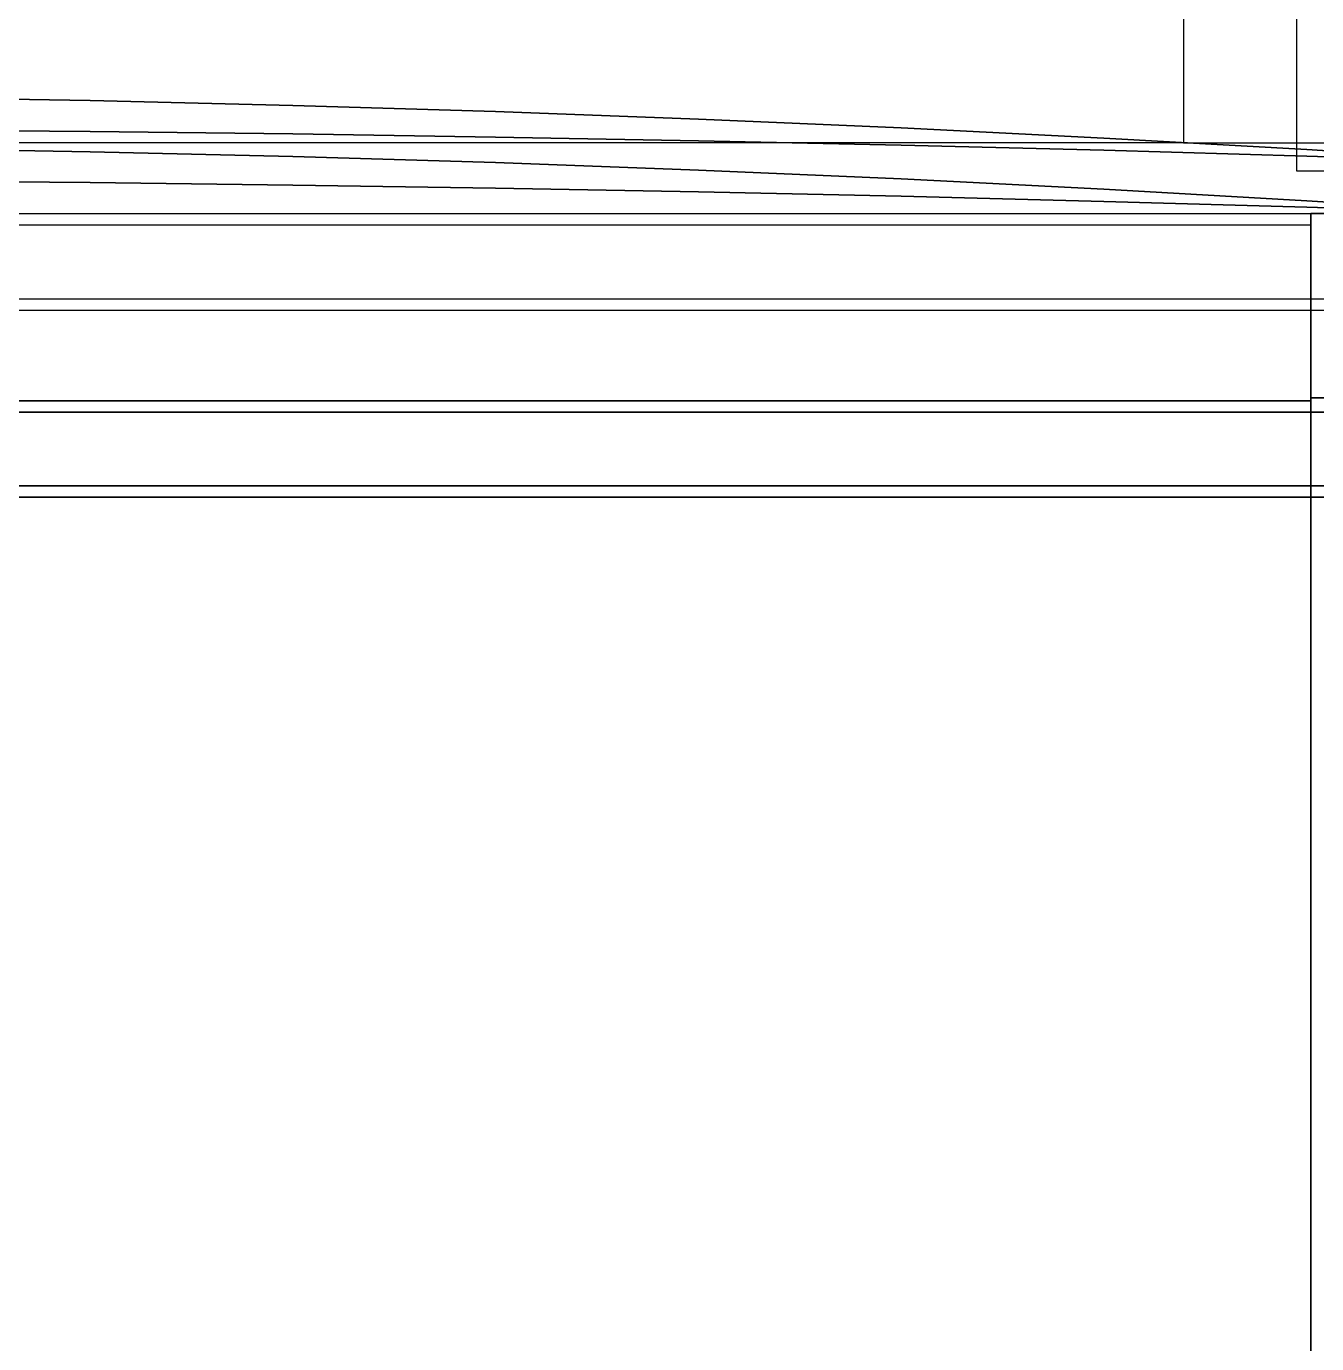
# Model space of a CAD drawing. Header units: millimetres. Extents: x -435 to 456, y 6 to 760.
# Drawn here: x 96 to 323.5, y 238.3 to 470.5 of the extents above; entities that cross this region are included whole.
import ezdxf

# ---------------------------------------------------------------- set-up
doc = ezdxf.new("R2010")
doc.units = ezdxf.units.MM
for name, color, linetype in [('B401', 7, 'Continuous'), ('B411', 7, 'Continuous'), ('B50', 7, 'Continuous'), ('B51', 7, 'Continuous'), ('C41', 7, 'Continuous'), ('L011', 7, 'Continuous'), ('L020', 7, 'Continuous'), ('L021', 7, 'Continuous'), ('L1000', 7, 'Continuous'), ('L1001', 7, 'Continuous'), ('L1002', 7, 'Continuous'), ('L1003', 7, 'Continuous'), ('L1004', 7, 'Continuous'), ('L1005', 7, 'Continuous'), ('L1006', 7, 'Continuous'), ('L1007', 7, 'Continuous'), ('L200', 7, 'Continuous'), ('R011', 7, 'Continuous'), ('R020', 7, 'Continuous'), ('R021', 7, 'Continuous'), ('R1000', 7, 'Continuous'), ('R1001', 7, 'Continuous'), ('R1002', 7, 'Continuous'), ('R1003', 7, 'Continuous'), ('R1004', 7, 'Continuous'), ('R1005', 7, 'Continuous'), ('R1006', 7, 'Continuous'), ('R1007', 7, 'Continuous'), ('R200', 7, 'Continuous'), ('S011', 7, 'Continuous'), ('S020', 7, 'Continuous'), ('S021', 7, 'Continuous'), ('S1000', 7, 'Continuous'), ('S1001', 7, 'Continuous'), ('S1002', 7, 'Continuous'), ('S1003', 7, 'Continuous'), ('S1004', 7, 'Continuous'), ('S200', 7, 'Continuous')]:
    doc.layers.add(name, color=color, linetype=linetype)

msp = doc.modelspace()

# ---------------------------------------------------------------- linework, layer by layer
at = {"layer": 'B401'}
for points in [[(322.5, 405), (322.5, 175)], [(322.5, 175), (322.5, 405)], [(322.5, 405), (322.5, 405)], [(357.5, 405), (322.5, 405)], [(322.5, 405), (357.5, 405)]]:
    msp.add_lwpolyline(points, dxfattribs=at)
at = {"layer": 'B411'}
for points in [[(322.5, 405), (322.5, 175)], [(322.5, 175), (322.5, 405)], [(322.5, 405), (322.5, 405)], [(357.5, 405), (322.5, 405)], [(322.5, 405), (357.5, 405)]]:
    msp.add_lwpolyline(points, dxfattribs=at)
at = {"layer": 'B50'}
for points in [[(-350, 422.5), (350, 422.5)], [(-350, 422.5), (350, 422.5)], [(-350, 420.5), (350, 420.5)], [(-350, 420.5), (350, 420.5)], [(-350, 389.5), (350, 389.5)], [(350, 389.5), (-350, 389.5)], [(350, 387.5), (-350, 387.5)], [(-350, 387.5), (350, 387.5)]]:
    msp.add_lwpolyline(points, dxfattribs=at)
at = {"layer": 'B51'}
for points in [[(-350, 422.5), (350, 422.5)], [(-350, 422.5), (350, 422.5)], [(-350, 420.5), (350, 420.5)], [(-350, 420.5), (350, 420.5)], [(-350, 389.5), (350, 389.5)], [(350, 389.5), (-350, 389.5)], [(350, 387.5), (-350, 387.5)], [(-350, 387.5), (350, 387.5)]]:
    msp.add_lwpolyline(points, dxfattribs=at)
at = {"layer": 'C41'}
for points in [[(320, 445), (320, 615)], [(320, 445), (320, 615)], [(360, 445), (355.82, 445), (351.68, 445), (347.64, 445), (343.73, 445), (340, 445), (336.49, 445), (333.23, 445), (330.27, 445), (327.64, 445), (325.36, 445), (323.46, 445), (321.96, 445), (320.87, 445), (320.22, 445), (320, 445)], [(320, 445), (320, 445)], [(360, 445), (355.82, 445), (351.68, 445), (347.64, 445), (343.73, 445), (340, 445), (336.49, 445), (333.23, 445), (330.27, 445), (327.64, 445), (325.36, 445), (323.46, 445), (321.96, 445), (320.87, 445), (320.22, 445), (320, 445)]]:
    msp.add_lwpolyline(points, dxfattribs=at)
at = {"layer": 'L011'}
for points in [[(322.5, 437.5), (322.5, 437.5)], [(357.5, 437.5), (322.5, 437.5)], [(322.5, 437.5), (357.5, 437.5)], [(322.5, 437.5), (322.5, 402.5)], [(322.5, 402.5), (322.5, 437.5)], [(322.5, 402.5), (322.5, 402.5)], [(322.5, 402.5), (357.5, 402.5)], [(357.5, 402.5), (322.5, 402.5)]]:
    msp.add_lwpolyline(points, dxfattribs=at)
at = {"layer": 'L020'}
for points in [[(-322.5, 437.5), (322.5, 437.5)], [(-322.5, 437.5), (322.5, 437.5)], [(322.5, 437.5), (322.5, 402.5)], [(322.5, 437.5), (322.5, 437.5)], [(322.5, 402.5), (322.5, 437.5)], [(-322.5, 435.5), (322.5, 435.5)], [(-322.5, 435.5), (322.5, 435.5)], [(322.5, 435.5), (322.5, 404.5)], [(322.5, 435.5), (322.5, 435.5)], [(322.5, 404.5), (322.5, 435.5)], [(-322.5, 404.5), (322.5, 404.5)], [(322.5, 404.5), (-322.5, 404.5)], [(322.5, 404.5), (322.5, 404.5)], [(322.5, 402.5), (-322.5, 402.5)], [(-322.5, 402.5), (322.5, 402.5)], [(322.5, 402.5), (322.5, 402.5)]]:
    msp.add_lwpolyline(points, dxfattribs=at)
at = {"layer": 'L021'}
for points in [[(-322.5, 437.5), (322.5, 437.5)], [(-322.5, 437.5), (322.5, 437.5)], [(322.5, 437.5), (322.5, 402.5)], [(322.5, 437.5), (322.5, 437.5)], [(322.5, 402.5), (322.5, 437.5)], [(-322.5, 435.5), (322.5, 435.5)], [(-322.5, 435.5), (322.5, 435.5)], [(322.5, 435.5), (322.5, 404.5)], [(322.5, 435.5), (322.5, 435.5)], [(322.5, 404.5), (322.5, 435.5)], [(-322.5, 404.5), (322.5, 404.5)], [(322.5, 404.5), (-322.5, 404.5)], [(322.5, 404.5), (322.5, 404.5)], [(322.5, 402.5), (-322.5, 402.5)], [(-322.5, 402.5), (322.5, 402.5)], [(322.5, 402.5), (322.5, 402.5)]]:
    msp.add_lwpolyline(points, dxfattribs=at)
at = {"layer": 'L1000'}
for points in [[(107.25, 451.96), (71.5, 452.26)], [(71.5, 452.26), (107.25, 451.96)], [(107.25, 451.96), (107.25, 451.96)], [(143, 451.54), (107.25, 451.96)], [(107.25, 451.96), (143, 451.54)], [(143, 451.54), (143, 451.54)], [(178.75, 451), (143, 451.54)], [(143, 451.54), (178.75, 451)], [(178.75, 451), (178.75, 451)], [(214.5, 450.34), (178.75, 451)], [(178.75, 451), (214.5, 450.34)], [(214.5, 450.34), (214.5, 450.34)], [(250.25, 449.56), (214.5, 450.34)], [(214.5, 450.34), (250.25, 449.56)], [(250.25, 449.56), (250.25, 449.56)], [(286, 448.66), (250.25, 449.56)], [(250.25, 449.56), (286, 448.66)], [(286, 448.66), (286, 448.66)], [(321.75, 447.64), (286, 448.66)], [(286, 448.66), (321.75, 447.64)], [(321.75, 447.64), (321.75, 447.64)], [(357.5, 446.5), (321.75, 447.64)], [(321.75, 447.64), (357.5, 446.5)], [(71.5, 443.26), (107.25, 442.96)], [(107.25, 442.96), (71.5, 443.26)], [(107.25, 442.96), (107.25, 442.96)], [(107.25, 442.96), (143, 442.54)], [(143, 442.54), (107.25, 442.96)], [(143, 442.54), (143, 442.54)], [(143, 442.54), (178.75, 442)], [(178.75, 442), (143, 442.54)], [(178.75, 442), (178.75, 442)], [(178.75, 442), (214.5, 441.34)], [(214.5, 441.34), (178.75, 442)], [(214.5, 441.34), (214.5, 441.34)], [(214.5, 441.34), (250.25, 440.56)], [(250.25, 440.56), (214.5, 441.34)], [(250.25, 440.56), (250.25, 440.56)], [(250.25, 440.56), (286, 439.66)], [(286, 439.66), (250.25, 440.56)], [(286, 439.66), (286, 439.66)], [(286, 439.66), (321.75, 438.64)], [(321.75, 438.64), (286, 439.66)], [(321.75, 438.64), (321.75, 438.64)], [(321.75, 438.64), (357.5, 437.5)], [(357.5, 437.5), (321.75, 438.64)]]:
    msp.add_lwpolyline(points, dxfattribs=at)
at = {"layer": 'L1001'}
for points in [[(107.25, 451.96), (71.5, 452.26)], [(71.5, 452.26), (107.25, 451.96)], [(107.25, 451.96), (107.25, 451.96)], [(143, 451.54), (107.25, 451.96)], [(107.25, 451.96), (143, 451.54)], [(143, 451.54), (143, 451.54)], [(178.75, 451), (143, 451.54)], [(143, 451.54), (178.75, 451)], [(178.75, 451), (178.75, 451)], [(214.5, 450.34), (178.75, 451)], [(178.75, 451), (214.5, 450.34)], [(214.5, 450.34), (214.5, 450.34)], [(250.25, 449.56), (214.5, 450.34)], [(214.5, 450.34), (250.25, 449.56)], [(250.25, 449.56), (250.25, 449.56)], [(286, 448.66), (250.25, 449.56)], [(250.25, 449.56), (286, 448.66)], [(286, 448.66), (286, 448.66)], [(321.75, 447.64), (286, 448.66)], [(286, 448.66), (321.75, 447.64)], [(321.75, 447.64), (321.75, 447.64)], [(357.5, 446.5), (321.75, 447.64)], [(321.75, 447.64), (357.5, 446.5)], [(71.5, 443.26), (107.25, 442.96)], [(107.25, 442.96), (71.5, 443.26)], [(107.25, 442.96), (107.25, 442.96)], [(107.25, 442.96), (143, 442.54)], [(143, 442.54), (107.25, 442.96)], [(143, 442.54), (143, 442.54)], [(143, 442.54), (178.75, 442)], [(178.75, 442), (143, 442.54)], [(178.75, 442), (178.75, 442)], [(178.75, 442), (214.5, 441.34)], [(214.5, 441.34), (178.75, 442)], [(214.5, 441.34), (214.5, 441.34)], [(214.5, 441.34), (250.25, 440.56)], [(250.25, 440.56), (214.5, 441.34)], [(250.25, 440.56), (250.25, 440.56)], [(250.25, 440.56), (286, 439.66)], [(286, 439.66), (250.25, 440.56)], [(286, 439.66), (286, 439.66)], [(286, 439.66), (321.75, 438.64)], [(321.75, 438.64), (286, 439.66)], [(321.75, 438.64), (321.75, 438.64)], [(321.75, 438.64), (357.5, 437.5)], [(357.5, 437.5), (321.75, 438.64)]]:
    msp.add_lwpolyline(points, dxfattribs=at)
at = {"layer": 'L1002'}
for points in [[(107.25, 451.96), (71.5, 452.26)], [(71.5, 452.26), (107.25, 451.96)], [(107.25, 451.96), (107.25, 451.96)], [(143, 451.54), (107.25, 451.96)], [(107.25, 451.96), (143, 451.54)], [(143, 451.54), (143, 451.54)], [(178.75, 451), (143, 451.54)], [(143, 451.54), (178.75, 451)], [(178.75, 451), (178.75, 451)], [(214.5, 450.34), (178.75, 451)], [(178.75, 451), (214.5, 450.34)], [(214.5, 450.34), (214.5, 450.34)], [(250.25, 449.56), (214.5, 450.34)], [(214.5, 450.34), (250.25, 449.56)], [(250.25, 449.56), (250.25, 449.56)], [(286, 448.66), (250.25, 449.56)], [(250.25, 449.56), (286, 448.66)], [(286, 448.66), (286, 448.66)], [(321.75, 447.64), (286, 448.66)], [(286, 448.66), (321.75, 447.64)], [(321.75, 447.64), (321.75, 447.64)], [(357.5, 446.5), (321.75, 447.64)], [(321.75, 447.64), (357.5, 446.5)], [(71.5, 443.26), (107.25, 442.96)], [(107.25, 442.96), (71.5, 443.26)], [(107.25, 442.96), (107.25, 442.96)], [(107.25, 442.96), (143, 442.54)], [(143, 442.54), (107.25, 442.96)], [(143, 442.54), (143, 442.54)], [(143, 442.54), (178.75, 442)], [(178.75, 442), (143, 442.54)], [(178.75, 442), (178.75, 442)], [(178.75, 442), (214.5, 441.34)], [(214.5, 441.34), (178.75, 442)], [(214.5, 441.34), (214.5, 441.34)], [(214.5, 441.34), (250.25, 440.56)], [(250.25, 440.56), (214.5, 441.34)], [(250.25, 440.56), (250.25, 440.56)], [(250.25, 440.56), (286, 439.66)], [(286, 439.66), (250.25, 440.56)], [(286, 439.66), (286, 439.66)], [(286, 439.66), (321.75, 438.64)], [(321.75, 438.64), (286, 439.66)], [(321.75, 438.64), (321.75, 438.64)], [(321.75, 438.64), (357.5, 437.5)], [(357.5, 437.5), (321.75, 438.64)]]:
    msp.add_lwpolyline(points, dxfattribs=at)
at = {"layer": 'L1003'}
for points in [[(107.25, 451.96), (71.5, 452.26)], [(71.5, 452.26), (107.25, 451.96)], [(107.25, 451.96), (107.25, 451.96)], [(143, 451.54), (107.25, 451.96)], [(107.25, 451.96), (143, 451.54)], [(143, 451.54), (143, 451.54)], [(178.75, 451), (143, 451.54)], [(143, 451.54), (178.75, 451)], [(178.75, 451), (178.75, 451)], [(214.5, 450.34), (178.75, 451)], [(178.75, 451), (214.5, 450.34)], [(214.5, 450.34), (214.5, 450.34)], [(250.25, 449.56), (214.5, 450.34)], [(214.5, 450.34), (250.25, 449.56)], [(250.25, 449.56), (250.25, 449.56)], [(286, 448.66), (250.25, 449.56)], [(250.25, 449.56), (286, 448.66)], [(286, 448.66), (286, 448.66)], [(321.75, 447.64), (286, 448.66)], [(286, 448.66), (321.75, 447.64)], [(321.75, 447.64), (321.75, 447.64)], [(357.5, 446.5), (321.75, 447.64)], [(321.75, 447.64), (357.5, 446.5)], [(71.5, 443.26), (107.25, 442.96)], [(107.25, 442.96), (71.5, 443.26)], [(107.25, 442.96), (107.25, 442.96)], [(107.25, 442.96), (143, 442.54)], [(143, 442.54), (107.25, 442.96)], [(143, 442.54), (143, 442.54)], [(143, 442.54), (178.75, 442)], [(178.75, 442), (143, 442.54)], [(178.75, 442), (178.75, 442)], [(178.75, 442), (214.5, 441.34)], [(214.5, 441.34), (178.75, 442)], [(214.5, 441.34), (214.5, 441.34)], [(214.5, 441.34), (250.25, 440.56)], [(250.25, 440.56), (214.5, 441.34)], [(250.25, 440.56), (250.25, 440.56)], [(250.25, 440.56), (286, 439.66)], [(286, 439.66), (250.25, 440.56)], [(286, 439.66), (286, 439.66)], [(286, 439.66), (321.75, 438.64)], [(321.75, 438.64), (286, 439.66)], [(321.75, 438.64), (321.75, 438.64)], [(321.75, 438.64), (357.5, 437.5)], [(357.5, 437.5), (321.75, 438.64)]]:
    msp.add_lwpolyline(points, dxfattribs=at)
at = {"layer": 'L1004'}
for points in [[(107.25, 451.96), (71.5, 452.26)], [(71.5, 452.26), (107.25, 451.96)], [(107.25, 451.96), (107.25, 451.96)], [(143, 451.54), (107.25, 451.96)], [(107.25, 451.96), (143, 451.54)], [(143, 451.54), (143, 451.54)], [(178.75, 451), (143, 451.54)], [(143, 451.54), (178.75, 451)], [(178.75, 451), (178.75, 451)], [(214.5, 450.34), (178.75, 451)], [(178.75, 451), (214.5, 450.34)], [(214.5, 450.34), (214.5, 450.34)], [(250.25, 449.56), (214.5, 450.34)], [(214.5, 450.34), (250.25, 449.56)], [(250.25, 449.56), (250.25, 449.56)], [(286, 448.66), (250.25, 449.56)], [(250.25, 449.56), (286, 448.66)], [(286, 448.66), (286, 448.66)], [(321.75, 447.64), (286, 448.66)], [(286, 448.66), (321.75, 447.64)], [(321.75, 447.64), (321.75, 447.64)], [(357.5, 446.5), (321.75, 447.64)], [(321.75, 447.64), (357.5, 446.5)], [(71.5, 443.26), (107.25, 442.96)], [(107.25, 442.96), (71.5, 443.26)], [(107.25, 442.96), (107.25, 442.96)], [(107.25, 442.96), (143, 442.54)], [(143, 442.54), (107.25, 442.96)], [(143, 442.54), (143, 442.54)], [(143, 442.54), (178.75, 442)], [(178.75, 442), (143, 442.54)], [(178.75, 442), (178.75, 442)], [(178.75, 442), (214.5, 441.34)], [(214.5, 441.34), (178.75, 442)], [(214.5, 441.34), (214.5, 441.34)], [(214.5, 441.34), (250.25, 440.56)], [(250.25, 440.56), (214.5, 441.34)], [(250.25, 440.56), (250.25, 440.56)], [(250.25, 440.56), (286, 439.66)], [(286, 439.66), (250.25, 440.56)], [(286, 439.66), (286, 439.66)], [(286, 439.66), (321.75, 438.64)], [(321.75, 438.64), (286, 439.66)], [(321.75, 438.64), (321.75, 438.64)], [(321.75, 438.64), (357.5, 437.5)], [(357.5, 437.5), (321.75, 438.64)]]:
    msp.add_lwpolyline(points, dxfattribs=at)
at = {"layer": 'L1005'}
for points in [[(107.25, 451.96), (71.5, 452.26)], [(71.5, 452.26), (107.25, 451.96)], [(107.25, 451.96), (107.25, 451.96)], [(143, 451.54), (107.25, 451.96)], [(107.25, 451.96), (143, 451.54)], [(143, 451.54), (143, 451.54)], [(178.75, 451), (143, 451.54)], [(143, 451.54), (178.75, 451)], [(178.75, 451), (178.75, 451)], [(214.5, 450.34), (178.75, 451)], [(178.75, 451), (214.5, 450.34)], [(214.5, 450.34), (214.5, 450.34)], [(250.25, 449.56), (214.5, 450.34)], [(214.5, 450.34), (250.25, 449.56)], [(250.25, 449.56), (250.25, 449.56)], [(286, 448.66), (250.25, 449.56)], [(250.25, 449.56), (286, 448.66)], [(286, 448.66), (286, 448.66)], [(321.75, 447.64), (286, 448.66)], [(286, 448.66), (321.75, 447.64)], [(321.75, 447.64), (321.75, 447.64)], [(357.5, 446.5), (321.75, 447.64)], [(321.75, 447.64), (357.5, 446.5)], [(71.5, 443.26), (107.25, 442.96)], [(107.25, 442.96), (71.5, 443.26)], [(107.25, 442.96), (107.25, 442.96)], [(107.25, 442.96), (143, 442.54)], [(143, 442.54), (107.25, 442.96)], [(143, 442.54), (143, 442.54)], [(143, 442.54), (178.75, 442)], [(178.75, 442), (143, 442.54)], [(178.75, 442), (178.75, 442)], [(178.75, 442), (214.5, 441.34)], [(214.5, 441.34), (178.75, 442)], [(214.5, 441.34), (214.5, 441.34)], [(214.5, 441.34), (250.25, 440.56)], [(250.25, 440.56), (214.5, 441.34)], [(250.25, 440.56), (250.25, 440.56)], [(250.25, 440.56), (286, 439.66)], [(286, 439.66), (250.25, 440.56)], [(286, 439.66), (286, 439.66)], [(286, 439.66), (321.75, 438.64)], [(321.75, 438.64), (286, 439.66)], [(321.75, 438.64), (321.75, 438.64)], [(321.75, 438.64), (357.5, 437.5)], [(357.5, 437.5), (321.75, 438.64)]]:
    msp.add_lwpolyline(points, dxfattribs=at)
at = {"layer": 'L1006'}
for points in [[(107.25, 451.96), (71.5, 452.26)], [(71.5, 452.26), (107.25, 451.96)], [(107.25, 451.96), (107.25, 451.96)], [(143, 451.54), (107.25, 451.96)], [(107.25, 451.96), (143, 451.54)], [(143, 451.54), (143, 451.54)], [(178.75, 451), (143, 451.54)], [(143, 451.54), (178.75, 451)], [(178.75, 451), (178.75, 451)], [(214.5, 450.34), (178.75, 451)], [(178.75, 451), (214.5, 450.34)], [(214.5, 450.34), (214.5, 450.34)], [(250.25, 449.56), (214.5, 450.34)], [(214.5, 450.34), (250.25, 449.56)], [(250.25, 449.56), (250.25, 449.56)], [(286, 448.66), (250.25, 449.56)], [(250.25, 449.56), (286, 448.66)], [(286, 448.66), (286, 448.66)], [(321.75, 447.64), (286, 448.66)], [(286, 448.66), (321.75, 447.64)], [(321.75, 447.64), (321.75, 447.64)], [(357.5, 446.5), (321.75, 447.64)], [(321.75, 447.64), (357.5, 446.5)], [(71.5, 443.26), (107.25, 442.96)], [(107.25, 442.96), (71.5, 443.26)], [(107.25, 442.96), (107.25, 442.96)], [(107.25, 442.96), (143, 442.54)], [(143, 442.54), (107.25, 442.96)], [(143, 442.54), (143, 442.54)], [(143, 442.54), (178.75, 442)], [(178.75, 442), (143, 442.54)], [(178.75, 442), (178.75, 442)], [(178.75, 442), (214.5, 441.34)], [(214.5, 441.34), (178.75, 442)], [(214.5, 441.34), (214.5, 441.34)], [(214.5, 441.34), (250.25, 440.56)], [(250.25, 440.56), (214.5, 441.34)], [(250.25, 440.56), (250.25, 440.56)], [(250.25, 440.56), (286, 439.66)], [(286, 439.66), (250.25, 440.56)], [(286, 439.66), (286, 439.66)], [(286, 439.66), (321.75, 438.64)], [(321.75, 438.64), (286, 439.66)], [(321.75, 438.64), (321.75, 438.64)], [(321.75, 438.64), (357.5, 437.5)], [(357.5, 437.5), (321.75, 438.64)]]:
    msp.add_lwpolyline(points, dxfattribs=at)
at = {"layer": 'L1007'}
for points in [[(107.25, 451.96), (71.5, 452.26)], [(71.5, 452.26), (107.25, 451.96)], [(107.25, 451.96), (107.25, 451.96)], [(143, 451.54), (107.25, 451.96)], [(107.25, 451.96), (143, 451.54)], [(143, 451.54), (143, 451.54)], [(178.75, 451), (143, 451.54)], [(143, 451.54), (178.75, 451)], [(178.75, 451), (178.75, 451)], [(214.5, 450.34), (178.75, 451)], [(178.75, 451), (214.5, 450.34)], [(214.5, 450.34), (214.5, 450.34)], [(250.25, 449.56), (214.5, 450.34)], [(214.5, 450.34), (250.25, 449.56)], [(250.25, 449.56), (250.25, 449.56)], [(286, 448.66), (250.25, 449.56)], [(250.25, 449.56), (286, 448.66)], [(286, 448.66), (286, 448.66)], [(321.75, 447.64), (286, 448.66)], [(286, 448.66), (321.75, 447.64)], [(321.75, 447.64), (321.75, 447.64)], [(357.5, 446.5), (321.75, 447.64)], [(321.75, 447.64), (357.5, 446.5)], [(71.5, 443.26), (107.25, 442.96)], [(107.25, 442.96), (71.5, 443.26)], [(107.25, 442.96), (107.25, 442.96)], [(107.25, 442.96), (143, 442.54)], [(143, 442.54), (107.25, 442.96)], [(143, 442.54), (143, 442.54)], [(143, 442.54), (178.75, 442)], [(178.75, 442), (143, 442.54)], [(178.75, 442), (178.75, 442)], [(178.75, 442), (214.5, 441.34)], [(214.5, 441.34), (178.75, 442)], [(214.5, 441.34), (214.5, 441.34)], [(214.5, 441.34), (250.25, 440.56)], [(250.25, 440.56), (214.5, 441.34)], [(250.25, 440.56), (250.25, 440.56)], [(250.25, 440.56), (286, 439.66)], [(286, 439.66), (250.25, 440.56)], [(286, 439.66), (286, 439.66)], [(286, 439.66), (321.75, 438.64)], [(321.75, 438.64), (286, 439.66)], [(321.75, 438.64), (321.75, 438.64)], [(321.75, 438.64), (357.5, 437.5)], [(357.5, 437.5), (321.75, 438.64)]]:
    msp.add_lwpolyline(points, dxfattribs=at)
at = {"layer": 'L200'}
for points in [[(300, 520), (300, 450)], [(300, 520), (300, 450)], [(300, 450), (-300, 450)], [(300, 450), (-300, 450)], [(300, 450), (302.61, 450), (305.2, 450), (307.73, 450), (310.17, 450), (312.5, 450), (314.69, 450), (316.73, 450), (318.58, 450), (320.23, 450), (321.65, 450), (322.84, 450), (323.78, 450), (324.45, 450), (324.86, 450), (325, 450)], [(300, 450), (302.61, 450), (305.2, 450), (307.73, 450), (310.17, 450), (312.5, 450), (314.69, 450), (316.73, 450), (318.58, 450), (320.23, 450), (321.65, 450), (322.84, 450), (323.78, 450), (324.45, 450), (324.86, 450), (325, 450)]]:
    msp.add_lwpolyline(points, dxfattribs=at)
at = {"layer": 'R011'}
for points in [[(322.5, 437.5), (322.5, 437.5)], [(357.5, 437.5), (322.5, 437.5)], [(322.5, 437.5), (357.5, 437.5)], [(322.5, 437.5), (322.5, 402.5)], [(322.5, 402.5), (322.5, 437.5)], [(322.5, 402.5), (322.5, 402.5)], [(322.5, 402.5), (357.5, 402.5)], [(357.5, 402.5), (322.5, 402.5)]]:
    msp.add_lwpolyline(points, dxfattribs=at)
at = {"layer": 'R020'}
for points in [[(-322.5, 437.5), (322.5, 437.5)], [(-322.5, 437.5), (322.5, 437.5)], [(322.5, 437.5), (322.5, 402.5)], [(322.5, 437.5), (322.5, 437.5)], [(322.5, 402.5), (322.5, 437.5)], [(-322.5, 435.5), (322.5, 435.5)], [(-322.5, 435.5), (322.5, 435.5)], [(322.5, 435.5), (322.5, 404.5)], [(322.5, 435.5), (322.5, 435.5)], [(322.5, 404.5), (322.5, 435.5)], [(-322.5, 404.5), (322.5, 404.5)], [(322.5, 404.5), (-322.5, 404.5)], [(322.5, 404.5), (322.5, 404.5)], [(322.5, 402.5), (-322.5, 402.5)], [(-322.5, 402.5), (322.5, 402.5)], [(322.5, 402.5), (322.5, 402.5)]]:
    msp.add_lwpolyline(points, dxfattribs=at)
at = {"layer": 'R021'}
for points in [[(-322.5, 437.5), (322.5, 437.5)], [(-322.5, 437.5), (322.5, 437.5)], [(322.5, 437.5), (322.5, 402.5)], [(322.5, 437.5), (322.5, 437.5)], [(322.5, 402.5), (322.5, 437.5)], [(-322.5, 435.5), (322.5, 435.5)], [(-322.5, 435.5), (322.5, 435.5)], [(322.5, 435.5), (322.5, 404.5)], [(322.5, 435.5), (322.5, 435.5)], [(322.5, 404.5), (322.5, 435.5)], [(-322.5, 404.5), (322.5, 404.5)], [(322.5, 404.5), (-322.5, 404.5)], [(322.5, 404.5), (322.5, 404.5)], [(322.5, 402.5), (-322.5, 402.5)], [(-322.5, 402.5), (322.5, 402.5)], [(322.5, 402.5), (322.5, 402.5)]]:
    msp.add_lwpolyline(points, dxfattribs=at)
at = {"layer": 'R1000'}
for points in [[(107.25, 457.42), (71.5, 458.02)], [(71.5, 458.02), (107.25, 457.42)], [(107.25, 457.42), (107.25, 457.42)], [(143, 456.58), (107.25, 457.42)], [(107.25, 457.42), (143, 456.58)], [(143, 456.58), (143, 456.58)], [(178.75, 455.5), (143, 456.58)], [(143, 456.58), (178.75, 455.5)], [(178.75, 455.5), (178.75, 455.5)], [(214.5, 454.18), (178.75, 455.5)], [(178.75, 455.5), (214.5, 454.18)], [(214.5, 454.18), (214.5, 454.18)], [(250.25, 452.62), (214.5, 454.18)], [(214.5, 454.18), (250.25, 452.62)], [(250.25, 452.62), (250.25, 452.62)], [(286, 450.82), (250.25, 452.62)], [(250.25, 452.62), (286, 450.82)], [(286, 450.82), (286, 450.82)], [(321.75, 448.78), (286, 450.82)], [(286, 450.82), (321.75, 448.78)], [(71.5, 449.02), (107.25, 448.42)], [(107.25, 448.42), (71.5, 449.02)], [(107.25, 448.42), (107.25, 448.42)], [(107.25, 448.42), (143, 447.58)], [(143, 447.58), (107.25, 448.42)], [(321.75, 448.78), (321.75, 448.78)], [(357.5, 446.5), (321.75, 448.78)], [(321.75, 448.78), (357.5, 446.5)], [(143, 447.58), (143, 447.58)], [(143, 447.58), (178.75, 446.5)], [(178.75, 446.5), (143, 447.58)], [(178.75, 446.5), (178.75, 446.5)], [(178.75, 446.5), (214.5, 445.18)], [(214.5, 445.18), (178.75, 446.5)], [(214.5, 445.18), (214.5, 445.18)], [(214.5, 445.18), (250.25, 443.62)], [(250.25, 443.62), (214.5, 445.18)], [(250.25, 443.62), (250.25, 443.62)], [(250.25, 443.62), (286, 441.82)], [(286, 441.82), (250.25, 443.62)], [(286, 441.82), (286, 441.82)], [(286, 441.82), (321.75, 439.78)], [(321.75, 439.78), (286, 441.82)], [(321.75, 439.78), (321.75, 439.78)], [(321.75, 439.78), (357.5, 437.5)], [(357.5, 437.5), (321.75, 439.78)]]:
    msp.add_lwpolyline(points, dxfattribs=at)
at = {"layer": 'R1001'}
for points in [[(107.25, 457.42), (71.5, 458.02)], [(71.5, 458.02), (107.25, 457.42)], [(107.25, 457.42), (107.25, 457.42)], [(143, 456.58), (107.25, 457.42)], [(107.25, 457.42), (143, 456.58)], [(143, 456.58), (143, 456.58)], [(178.75, 455.5), (143, 456.58)], [(143, 456.58), (178.75, 455.5)], [(178.75, 455.5), (178.75, 455.5)], [(214.5, 454.18), (178.75, 455.5)], [(178.75, 455.5), (214.5, 454.18)], [(214.5, 454.18), (214.5, 454.18)], [(250.25, 452.62), (214.5, 454.18)], [(214.5, 454.18), (250.25, 452.62)], [(250.25, 452.62), (250.25, 452.62)], [(286, 450.82), (250.25, 452.62)], [(250.25, 452.62), (286, 450.82)], [(286, 450.82), (286, 450.82)], [(321.75, 448.78), (286, 450.82)], [(286, 450.82), (321.75, 448.78)], [(71.5, 449.02), (107.25, 448.42)], [(107.25, 448.42), (71.5, 449.02)], [(107.25, 448.42), (107.25, 448.42)], [(107.25, 448.42), (143, 447.58)], [(143, 447.58), (107.25, 448.42)], [(321.75, 448.78), (321.75, 448.78)], [(357.5, 446.5), (321.75, 448.78)], [(321.75, 448.78), (357.5, 446.5)], [(143, 447.58), (143, 447.58)], [(143, 447.58), (178.75, 446.5)], [(178.75, 446.5), (143, 447.58)], [(178.75, 446.5), (178.75, 446.5)], [(178.75, 446.5), (214.5, 445.18)], [(214.5, 445.18), (178.75, 446.5)], [(214.5, 445.18), (214.5, 445.18)], [(214.5, 445.18), (250.25, 443.62)], [(250.25, 443.62), (214.5, 445.18)], [(250.25, 443.62), (250.25, 443.62)], [(250.25, 443.62), (286, 441.82)], [(286, 441.82), (250.25, 443.62)], [(286, 441.82), (286, 441.82)], [(286, 441.82), (321.75, 439.78)], [(321.75, 439.78), (286, 441.82)], [(321.75, 439.78), (321.75, 439.78)], [(321.75, 439.78), (357.5, 437.5)], [(357.5, 437.5), (321.75, 439.78)]]:
    msp.add_lwpolyline(points, dxfattribs=at)
at = {"layer": 'R1002'}
for points in [[(107.25, 457.42), (71.5, 458.02)], [(71.5, 458.02), (107.25, 457.42)], [(107.25, 457.42), (107.25, 457.42)], [(143, 456.58), (107.25, 457.42)], [(107.25, 457.42), (143, 456.58)], [(143, 456.58), (143, 456.58)], [(178.75, 455.5), (143, 456.58)], [(143, 456.58), (178.75, 455.5)], [(178.75, 455.5), (178.75, 455.5)], [(214.5, 454.18), (178.75, 455.5)], [(178.75, 455.5), (214.5, 454.18)], [(214.5, 454.18), (214.5, 454.18)], [(250.25, 452.62), (214.5, 454.18)], [(214.5, 454.18), (250.25, 452.62)], [(250.25, 452.62), (250.25, 452.62)], [(286, 450.82), (250.25, 452.62)], [(250.25, 452.62), (286, 450.82)], [(286, 450.82), (286, 450.82)], [(321.75, 448.78), (286, 450.82)], [(286, 450.82), (321.75, 448.78)], [(71.5, 449.02), (107.25, 448.42)], [(107.25, 448.42), (71.5, 449.02)], [(107.25, 448.42), (107.25, 448.42)], [(107.25, 448.42), (143, 447.58)], [(143, 447.58), (107.25, 448.42)], [(321.75, 448.78), (321.75, 448.78)], [(357.5, 446.5), (321.75, 448.78)], [(321.75, 448.78), (357.5, 446.5)], [(143, 447.58), (143, 447.58)], [(143, 447.58), (178.75, 446.5)], [(178.75, 446.5), (143, 447.58)], [(178.75, 446.5), (178.75, 446.5)], [(178.75, 446.5), (214.5, 445.18)], [(214.5, 445.18), (178.75, 446.5)], [(214.5, 445.18), (214.5, 445.18)], [(214.5, 445.18), (250.25, 443.62)], [(250.25, 443.62), (214.5, 445.18)], [(250.25, 443.62), (250.25, 443.62)], [(250.25, 443.62), (286, 441.82)], [(286, 441.82), (250.25, 443.62)], [(286, 441.82), (286, 441.82)], [(286, 441.82), (321.75, 439.78)], [(321.75, 439.78), (286, 441.82)], [(321.75, 439.78), (321.75, 439.78)], [(321.75, 439.78), (357.5, 437.5)], [(357.5, 437.5), (321.75, 439.78)]]:
    msp.add_lwpolyline(points, dxfattribs=at)
at = {"layer": 'R1003'}
for points in [[(107.25, 457.42), (71.5, 458.02)], [(71.5, 458.02), (107.25, 457.42)], [(107.25, 457.42), (107.25, 457.42)], [(143, 456.58), (107.25, 457.42)], [(107.25, 457.42), (143, 456.58)], [(143, 456.58), (143, 456.58)], [(178.75, 455.5), (143, 456.58)], [(143, 456.58), (178.75, 455.5)], [(178.75, 455.5), (178.75, 455.5)], [(214.5, 454.18), (178.75, 455.5)], [(178.75, 455.5), (214.5, 454.18)], [(214.5, 454.18), (214.5, 454.18)], [(250.25, 452.62), (214.5, 454.18)], [(214.5, 454.18), (250.25, 452.62)], [(250.25, 452.62), (250.25, 452.62)], [(286, 450.82), (250.25, 452.62)], [(250.25, 452.62), (286, 450.82)], [(286, 450.82), (286, 450.82)], [(321.75, 448.78), (286, 450.82)], [(286, 450.82), (321.75, 448.78)], [(71.5, 449.02), (107.25, 448.42)], [(107.25, 448.42), (71.5, 449.02)], [(107.25, 448.42), (107.25, 448.42)], [(107.25, 448.42), (143, 447.58)], [(143, 447.58), (107.25, 448.42)], [(321.75, 448.78), (321.75, 448.78)], [(357.5, 446.5), (321.75, 448.78)], [(321.75, 448.78), (357.5, 446.5)], [(143, 447.58), (143, 447.58)], [(143, 447.58), (178.75, 446.5)], [(178.75, 446.5), (143, 447.58)], [(178.75, 446.5), (178.75, 446.5)], [(178.75, 446.5), (214.5, 445.18)], [(214.5, 445.18), (178.75, 446.5)], [(214.5, 445.18), (214.5, 445.18)], [(214.5, 445.18), (250.25, 443.62)], [(250.25, 443.62), (214.5, 445.18)], [(250.25, 443.62), (250.25, 443.62)], [(250.25, 443.62), (286, 441.82)], [(286, 441.82), (250.25, 443.62)], [(286, 441.82), (286, 441.82)], [(286, 441.82), (321.75, 439.78)], [(321.75, 439.78), (286, 441.82)], [(321.75, 439.78), (321.75, 439.78)], [(321.75, 439.78), (357.5, 437.5)], [(357.5, 437.5), (321.75, 439.78)]]:
    msp.add_lwpolyline(points, dxfattribs=at)
at = {"layer": 'R1004'}
for points in [[(107.25, 457.42), (71.5, 458.02)], [(71.5, 458.02), (107.25, 457.42)], [(107.25, 457.42), (107.25, 457.42)], [(143, 456.58), (107.25, 457.42)], [(107.25, 457.42), (143, 456.58)], [(143, 456.58), (143, 456.58)], [(178.75, 455.5), (143, 456.58)], [(143, 456.58), (178.75, 455.5)], [(178.75, 455.5), (178.75, 455.5)], [(214.5, 454.18), (178.75, 455.5)], [(178.75, 455.5), (214.5, 454.18)], [(214.5, 454.18), (214.5, 454.18)], [(250.25, 452.62), (214.5, 454.18)], [(214.5, 454.18), (250.25, 452.62)], [(250.25, 452.62), (250.25, 452.62)], [(286, 450.82), (250.25, 452.62)], [(250.25, 452.62), (286, 450.82)], [(286, 450.82), (286, 450.82)], [(321.75, 448.78), (286, 450.82)], [(286, 450.82), (321.75, 448.78)], [(71.5, 449.02), (107.25, 448.42)], [(107.25, 448.42), (71.5, 449.02)], [(107.25, 448.42), (107.25, 448.42)], [(107.25, 448.42), (143, 447.58)], [(143, 447.58), (107.25, 448.42)], [(321.75, 448.78), (321.75, 448.78)], [(357.5, 446.5), (321.75, 448.78)], [(321.75, 448.78), (357.5, 446.5)], [(143, 447.58), (143, 447.58)], [(143, 447.58), (178.75, 446.5)], [(178.75, 446.5), (143, 447.58)], [(178.75, 446.5), (178.75, 446.5)], [(178.75, 446.5), (214.5, 445.18)], [(214.5, 445.18), (178.75, 446.5)], [(214.5, 445.18), (214.5, 445.18)], [(214.5, 445.18), (250.25, 443.62)], [(250.25, 443.62), (214.5, 445.18)], [(250.25, 443.62), (250.25, 443.62)], [(250.25, 443.62), (286, 441.82)], [(286, 441.82), (250.25, 443.62)], [(286, 441.82), (286, 441.82)], [(286, 441.82), (321.75, 439.78)], [(321.75, 439.78), (286, 441.82)], [(321.75, 439.78), (321.75, 439.78)], [(321.75, 439.78), (357.5, 437.5)], [(357.5, 437.5), (321.75, 439.78)]]:
    msp.add_lwpolyline(points, dxfattribs=at)
at = {"layer": 'R1005'}
for points in [[(107.25, 457.42), (71.5, 458.02)], [(71.5, 458.02), (107.25, 457.42)], [(107.25, 457.42), (107.25, 457.42)], [(143, 456.58), (107.25, 457.42)], [(107.25, 457.42), (143, 456.58)], [(143, 456.58), (143, 456.58)], [(178.75, 455.5), (143, 456.58)], [(143, 456.58), (178.75, 455.5)], [(178.75, 455.5), (178.75, 455.5)], [(214.5, 454.18), (178.75, 455.5)], [(178.75, 455.5), (214.5, 454.18)], [(214.5, 454.18), (214.5, 454.18)], [(250.25, 452.62), (214.5, 454.18)], [(214.5, 454.18), (250.25, 452.62)], [(250.25, 452.62), (250.25, 452.62)], [(286, 450.82), (250.25, 452.62)], [(250.25, 452.62), (286, 450.82)], [(286, 450.82), (286, 450.82)], [(321.75, 448.78), (286, 450.82)], [(286, 450.82), (321.75, 448.78)], [(71.5, 449.02), (107.25, 448.42)], [(107.25, 448.42), (71.5, 449.02)], [(107.25, 448.42), (107.25, 448.42)], [(107.25, 448.42), (143, 447.58)], [(143, 447.58), (107.25, 448.42)], [(321.75, 448.78), (321.75, 448.78)], [(357.5, 446.5), (321.75, 448.78)], [(321.75, 448.78), (357.5, 446.5)], [(143, 447.58), (143, 447.58)], [(143, 447.58), (178.75, 446.5)], [(178.75, 446.5), (143, 447.58)], [(178.75, 446.5), (178.75, 446.5)], [(178.75, 446.5), (214.5, 445.18)], [(214.5, 445.18), (178.75, 446.5)], [(214.5, 445.18), (214.5, 445.18)], [(214.5, 445.18), (250.25, 443.62)], [(250.25, 443.62), (214.5, 445.18)], [(250.25, 443.62), (250.25, 443.62)], [(250.25, 443.62), (286, 441.82)], [(286, 441.82), (250.25, 443.62)], [(286, 441.82), (286, 441.82)], [(286, 441.82), (321.75, 439.78)], [(321.75, 439.78), (286, 441.82)], [(321.75, 439.78), (321.75, 439.78)], [(321.75, 439.78), (357.5, 437.5)], [(357.5, 437.5), (321.75, 439.78)]]:
    msp.add_lwpolyline(points, dxfattribs=at)
at = {"layer": 'R1006'}
for points in [[(107.25, 457.42), (71.5, 458.02)], [(71.5, 458.02), (107.25, 457.42)], [(107.25, 457.42), (107.25, 457.42)], [(143, 456.58), (107.25, 457.42)], [(107.25, 457.42), (143, 456.58)], [(143, 456.58), (143, 456.58)], [(178.75, 455.5), (143, 456.58)], [(143, 456.58), (178.75, 455.5)], [(178.75, 455.5), (178.75, 455.5)], [(214.5, 454.18), (178.75, 455.5)], [(178.75, 455.5), (214.5, 454.18)], [(214.5, 454.18), (214.5, 454.18)], [(250.25, 452.62), (214.5, 454.18)], [(214.5, 454.18), (250.25, 452.62)], [(250.25, 452.62), (250.25, 452.62)], [(286, 450.82), (250.25, 452.62)], [(250.25, 452.62), (286, 450.82)], [(286, 450.82), (286, 450.82)], [(321.75, 448.78), (286, 450.82)], [(286, 450.82), (321.75, 448.78)], [(71.5, 449.02), (107.25, 448.42)], [(107.25, 448.42), (71.5, 449.02)], [(107.25, 448.42), (107.25, 448.42)], [(107.25, 448.42), (143, 447.58)], [(143, 447.58), (107.25, 448.42)], [(321.75, 448.78), (321.75, 448.78)], [(357.5, 446.5), (321.75, 448.78)], [(321.75, 448.78), (357.5, 446.5)], [(143, 447.58), (143, 447.58)], [(143, 447.58), (178.75, 446.5)], [(178.75, 446.5), (143, 447.58)], [(178.75, 446.5), (178.75, 446.5)], [(178.75, 446.5), (214.5, 445.18)], [(214.5, 445.18), (178.75, 446.5)], [(214.5, 445.18), (214.5, 445.18)], [(214.5, 445.18), (250.25, 443.62)], [(250.25, 443.62), (214.5, 445.18)], [(250.25, 443.62), (250.25, 443.62)], [(250.25, 443.62), (286, 441.82)], [(286, 441.82), (250.25, 443.62)], [(286, 441.82), (286, 441.82)], [(286, 441.82), (321.75, 439.78)], [(321.75, 439.78), (286, 441.82)], [(321.75, 439.78), (321.75, 439.78)], [(321.75, 439.78), (357.5, 437.5)], [(357.5, 437.5), (321.75, 439.78)]]:
    msp.add_lwpolyline(points, dxfattribs=at)
at = {"layer": 'R1007'}
for points in [[(107.25, 457.42), (71.5, 458.02)], [(71.5, 458.02), (107.25, 457.42)], [(107.25, 457.42), (107.25, 457.42)], [(143, 456.58), (107.25, 457.42)], [(107.25, 457.42), (143, 456.58)], [(143, 456.58), (143, 456.58)], [(178.75, 455.5), (143, 456.58)], [(143, 456.58), (178.75, 455.5)], [(178.75, 455.5), (178.75, 455.5)], [(214.5, 454.18), (178.75, 455.5)], [(178.75, 455.5), (214.5, 454.18)], [(214.5, 454.18), (214.5, 454.18)], [(250.25, 452.62), (214.5, 454.18)], [(214.5, 454.18), (250.25, 452.62)], [(250.25, 452.62), (250.25, 452.62)], [(286, 450.82), (250.25, 452.62)], [(250.25, 452.62), (286, 450.82)], [(286, 450.82), (286, 450.82)], [(321.75, 448.78), (286, 450.82)], [(286, 450.82), (321.75, 448.78)], [(71.5, 449.02), (107.25, 448.42)], [(107.25, 448.42), (71.5, 449.02)], [(107.25, 448.42), (107.25, 448.42)], [(107.25, 448.42), (143, 447.58)], [(143, 447.58), (107.25, 448.42)], [(321.75, 448.78), (321.75, 448.78)], [(357.5, 446.5), (321.75, 448.78)], [(321.75, 448.78), (357.5, 446.5)], [(143, 447.58), (143, 447.58)], [(143, 447.58), (178.75, 446.5)], [(178.75, 446.5), (143, 447.58)], [(178.75, 446.5), (178.75, 446.5)], [(178.75, 446.5), (214.5, 445.18)], [(214.5, 445.18), (178.75, 446.5)], [(214.5, 445.18), (214.5, 445.18)], [(214.5, 445.18), (250.25, 443.62)], [(250.25, 443.62), (214.5, 445.18)], [(250.25, 443.62), (250.25, 443.62)], [(250.25, 443.62), (286, 441.82)], [(286, 441.82), (250.25, 443.62)], [(286, 441.82), (286, 441.82)], [(286, 441.82), (321.75, 439.78)], [(321.75, 439.78), (286, 441.82)], [(321.75, 439.78), (321.75, 439.78)], [(321.75, 439.78), (357.5, 437.5)], [(357.5, 437.5), (321.75, 439.78)]]:
    msp.add_lwpolyline(points, dxfattribs=at)
at = {"layer": 'R200'}
for points in [[(300, 520), (300, 450)], [(300, 520), (300, 450)], [(300, 450), (-300, 450)], [(300, 450), (-300, 450)], [(300, 450), (302.61, 450), (305.2, 450), (307.73, 450), (310.17, 450), (312.5, 450), (314.69, 450), (316.73, 450), (318.58, 450), (320.23, 450), (321.65, 450), (322.84, 450), (323.78, 450), (324.45, 450), (324.86, 450), (325, 450)], [(300, 450), (302.61, 450), (305.2, 450), (307.73, 450), (310.17, 450), (312.5, 450), (314.69, 450), (316.73, 450), (318.58, 450), (320.23, 450), (321.65, 450), (322.84, 450), (323.78, 450), (324.45, 450), (324.86, 450), (325, 450)]]:
    msp.add_lwpolyline(points, dxfattribs=at)
at = {"layer": 'S011'}
for points in [[(322.5, 437.5), (322.5, 437.5)], [(357.5, 437.5), (322.5, 437.5)], [(322.5, 437.5), (357.5, 437.5)], [(322.5, 437.5), (322.5, 402.5)], [(322.5, 402.5), (322.5, 437.5)], [(322.5, 402.5), (322.5, 402.5)], [(322.5, 402.5), (357.5, 402.5)], [(357.5, 402.5), (322.5, 402.5)]]:
    msp.add_lwpolyline(points, dxfattribs=at)
at = {"layer": 'S020'}
for points in [[(-322.5, 437.5), (322.5, 437.5)], [(-322.5, 437.5), (322.5, 437.5)], [(322.5, 437.5), (322.5, 402.5)], [(322.5, 437.5), (322.5, 437.5)], [(322.5, 402.5), (322.5, 437.5)], [(-322.5, 435.5), (322.5, 435.5)], [(-322.5, 435.5), (322.5, 435.5)], [(322.5, 435.5), (322.5, 404.5)], [(322.5, 435.5), (322.5, 435.5)], [(322.5, 404.5), (322.5, 435.5)], [(-322.5, 404.5), (322.5, 404.5)], [(322.5, 404.5), (-322.5, 404.5)], [(322.5, 404.5), (322.5, 404.5)], [(322.5, 402.5), (-322.5, 402.5)], [(-322.5, 402.5), (322.5, 402.5)], [(322.5, 402.5), (322.5, 402.5)]]:
    msp.add_lwpolyline(points, dxfattribs=at)
at = {"layer": 'S021'}
for points in [[(-322.5, 437.5), (322.5, 437.5)], [(-322.5, 437.5), (322.5, 437.5)], [(322.5, 437.5), (322.5, 402.5)], [(322.5, 437.5), (322.5, 437.5)], [(322.5, 402.5), (322.5, 437.5)], [(-322.5, 435.5), (322.5, 435.5)], [(-322.5, 435.5), (322.5, 435.5)], [(322.5, 435.5), (322.5, 404.5)], [(322.5, 435.5), (322.5, 435.5)], [(322.5, 404.5), (322.5, 435.5)], [(-322.5, 404.5), (322.5, 404.5)], [(322.5, 404.5), (-322.5, 404.5)], [(322.5, 404.5), (322.5, 404.5)], [(322.5, 402.5), (-322.5, 402.5)], [(-322.5, 402.5), (322.5, 402.5)], [(322.5, 402.5), (322.5, 402.5)]]:
    msp.add_lwpolyline(points, dxfattribs=at)
at = {"layer": 'S1000'}
for points in [[(107.25, 451.96), (71.5, 452.26)], [(71.5, 452.26), (107.25, 451.96)], [(107.25, 451.96), (107.25, 451.96)], [(143, 451.54), (107.25, 451.96)], [(107.25, 451.96), (143, 451.54)], [(143, 451.54), (143, 451.54)], [(178.75, 451), (143, 451.54)], [(143, 451.54), (178.75, 451)], [(178.75, 451), (178.75, 451)], [(214.5, 450.34), (178.75, 451)], [(178.75, 451), (214.5, 450.34)], [(214.5, 450.34), (214.5, 450.34)], [(250.25, 449.56), (214.5, 450.34)], [(214.5, 450.34), (250.25, 449.56)], [(250.25, 449.56), (250.25, 449.56)], [(286, 448.66), (250.25, 449.56)], [(250.25, 449.56), (286, 448.66)], [(286, 448.66), (286, 448.66)], [(321.75, 447.64), (286, 448.66)], [(286, 448.66), (321.75, 447.64)], [(321.75, 447.64), (321.75, 447.64)], [(357.5, 446.5), (321.75, 447.64)], [(321.75, 447.64), (357.5, 446.5)], [(71.5, 443.26), (107.25, 442.96)], [(107.25, 442.96), (71.5, 443.26)], [(107.25, 442.96), (107.25, 442.96)], [(107.25, 442.96), (143, 442.54)], [(143, 442.54), (107.25, 442.96)], [(143, 442.54), (143, 442.54)], [(143, 442.54), (178.75, 442)], [(178.75, 442), (143, 442.54)], [(178.75, 442), (178.75, 442)], [(178.75, 442), (214.5, 441.34)], [(214.5, 441.34), (178.75, 442)], [(214.5, 441.34), (214.5, 441.34)], [(214.5, 441.34), (250.25, 440.56)], [(250.25, 440.56), (214.5, 441.34)], [(250.25, 440.56), (250.25, 440.56)], [(250.25, 440.56), (286, 439.66)], [(286, 439.66), (250.25, 440.56)], [(286, 439.66), (286, 439.66)], [(286, 439.66), (321.75, 438.64)], [(321.75, 438.64), (286, 439.66)], [(321.75, 438.64), (321.75, 438.64)], [(321.75, 438.64), (357.5, 437.5)], [(357.5, 437.5), (321.75, 438.64)]]:
    msp.add_lwpolyline(points, dxfattribs=at)
at = {"layer": 'S1001'}
for points in [[(107.25, 451.96), (71.5, 452.26)], [(71.5, 452.26), (107.25, 451.96)], [(107.25, 451.96), (107.25, 451.96)], [(143, 451.54), (107.25, 451.96)], [(107.25, 451.96), (143, 451.54)], [(143, 451.54), (143, 451.54)], [(178.75, 451), (143, 451.54)], [(143, 451.54), (178.75, 451)], [(178.75, 451), (178.75, 451)], [(214.5, 450.34), (178.75, 451)], [(178.75, 451), (214.5, 450.34)], [(214.5, 450.34), (214.5, 450.34)], [(250.25, 449.56), (214.5, 450.34)], [(214.5, 450.34), (250.25, 449.56)], [(250.25, 449.56), (250.25, 449.56)], [(286, 448.66), (250.25, 449.56)], [(250.25, 449.56), (286, 448.66)], [(286, 448.66), (286, 448.66)], [(321.75, 447.64), (286, 448.66)], [(286, 448.66), (321.75, 447.64)], [(321.75, 447.64), (321.75, 447.64)], [(357.5, 446.5), (321.75, 447.64)], [(321.75, 447.64), (357.5, 446.5)], [(71.5, 443.26), (107.25, 442.96)], [(107.25, 442.96), (71.5, 443.26)], [(107.25, 442.96), (107.25, 442.96)], [(107.25, 442.96), (143, 442.54)], [(143, 442.54), (107.25, 442.96)], [(143, 442.54), (143, 442.54)], [(143, 442.54), (178.75, 442)], [(178.75, 442), (143, 442.54)], [(178.75, 442), (178.75, 442)], [(178.75, 442), (214.5, 441.34)], [(214.5, 441.34), (178.75, 442)], [(214.5, 441.34), (214.5, 441.34)], [(214.5, 441.34), (250.25, 440.56)], [(250.25, 440.56), (214.5, 441.34)], [(250.25, 440.56), (250.25, 440.56)], [(250.25, 440.56), (286, 439.66)], [(286, 439.66), (250.25, 440.56)], [(286, 439.66), (286, 439.66)], [(286, 439.66), (321.75, 438.64)], [(321.75, 438.64), (286, 439.66)], [(321.75, 438.64), (321.75, 438.64)], [(321.75, 438.64), (357.5, 437.5)], [(357.5, 437.5), (321.75, 438.64)]]:
    msp.add_lwpolyline(points, dxfattribs=at)
at = {"layer": 'S1002'}
for points in [[(107.25, 451.96), (71.5, 452.26)], [(71.5, 452.26), (107.25, 451.96)], [(107.25, 451.96), (107.25, 451.96)], [(143, 451.54), (107.25, 451.96)], [(107.25, 451.96), (143, 451.54)], [(143, 451.54), (143, 451.54)], [(178.75, 451), (143, 451.54)], [(143, 451.54), (178.75, 451)], [(178.75, 451), (178.75, 451)], [(214.5, 450.34), (178.75, 451)], [(178.75, 451), (214.5, 450.34)], [(214.5, 450.34), (214.5, 450.34)], [(250.25, 449.56), (214.5, 450.34)], [(214.5, 450.34), (250.25, 449.56)], [(250.25, 449.56), (250.25, 449.56)], [(286, 448.66), (250.25, 449.56)], [(250.25, 449.56), (286, 448.66)], [(286, 448.66), (286, 448.66)], [(321.75, 447.64), (286, 448.66)], [(286, 448.66), (321.75, 447.64)], [(321.75, 447.64), (321.75, 447.64)], [(357.5, 446.5), (321.75, 447.64)], [(321.75, 447.64), (357.5, 446.5)], [(71.5, 443.26), (107.25, 442.96)], [(107.25, 442.96), (71.5, 443.26)], [(107.25, 442.96), (107.25, 442.96)], [(107.25, 442.96), (143, 442.54)], [(143, 442.54), (107.25, 442.96)], [(143, 442.54), (143, 442.54)], [(143, 442.54), (178.75, 442)], [(178.75, 442), (143, 442.54)], [(178.75, 442), (178.75, 442)], [(178.75, 442), (214.5, 441.34)], [(214.5, 441.34), (178.75, 442)], [(214.5, 441.34), (214.5, 441.34)], [(214.5, 441.34), (250.25, 440.56)], [(250.25, 440.56), (214.5, 441.34)], [(250.25, 440.56), (250.25, 440.56)], [(250.25, 440.56), (286, 439.66)], [(286, 439.66), (250.25, 440.56)], [(286, 439.66), (286, 439.66)], [(286, 439.66), (321.75, 438.64)], [(321.75, 438.64), (286, 439.66)], [(321.75, 438.64), (321.75, 438.64)], [(321.75, 438.64), (357.5, 437.5)], [(357.5, 437.5), (321.75, 438.64)]]:
    msp.add_lwpolyline(points, dxfattribs=at)
at = {"layer": 'S1003'}
for points in [[(107.25, 451.96), (71.5, 452.26)], [(71.5, 452.26), (107.25, 451.96)], [(107.25, 451.96), (107.25, 451.96)], [(143, 451.54), (107.25, 451.96)], [(107.25, 451.96), (143, 451.54)], [(143, 451.54), (143, 451.54)], [(178.75, 451), (143, 451.54)], [(143, 451.54), (178.75, 451)], [(178.75, 451), (178.75, 451)], [(214.5, 450.34), (178.75, 451)], [(178.75, 451), (214.5, 450.34)], [(214.5, 450.34), (214.5, 450.34)], [(250.25, 449.56), (214.5, 450.34)], [(214.5, 450.34), (250.25, 449.56)], [(250.25, 449.56), (250.25, 449.56)], [(286, 448.66), (250.25, 449.56)], [(250.25, 449.56), (286, 448.66)], [(286, 448.66), (286, 448.66)], [(321.75, 447.64), (286, 448.66)], [(286, 448.66), (321.75, 447.64)], [(321.75, 447.64), (321.75, 447.64)], [(357.5, 446.5), (321.75, 447.64)], [(321.75, 447.64), (357.5, 446.5)], [(71.5, 443.26), (107.25, 442.96)], [(107.25, 442.96), (71.5, 443.26)], [(107.25, 442.96), (107.25, 442.96)], [(107.25, 442.96), (143, 442.54)], [(143, 442.54), (107.25, 442.96)], [(143, 442.54), (143, 442.54)], [(143, 442.54), (178.75, 442)], [(178.75, 442), (143, 442.54)], [(178.75, 442), (178.75, 442)], [(178.75, 442), (214.5, 441.34)], [(214.5, 441.34), (178.75, 442)], [(214.5, 441.34), (214.5, 441.34)], [(214.5, 441.34), (250.25, 440.56)], [(250.25, 440.56), (214.5, 441.34)], [(250.25, 440.56), (250.25, 440.56)], [(250.25, 440.56), (286, 439.66)], [(286, 439.66), (250.25, 440.56)], [(286, 439.66), (286, 439.66)], [(286, 439.66), (321.75, 438.64)], [(321.75, 438.64), (286, 439.66)], [(321.75, 438.64), (321.75, 438.64)], [(321.75, 438.64), (357.5, 437.5)], [(357.5, 437.5), (321.75, 438.64)]]:
    msp.add_lwpolyline(points, dxfattribs=at)
at = {"layer": 'S1004'}
for points in [[(107.25, 451.96), (71.5, 452.26)], [(71.5, 452.26), (107.25, 451.96)], [(107.25, 451.96), (107.25, 451.96)], [(143, 451.54), (107.25, 451.96)], [(107.25, 451.96), (143, 451.54)], [(143, 451.54), (143, 451.54)], [(178.75, 451), (143, 451.54)], [(143, 451.54), (178.75, 451)], [(178.75, 451), (178.75, 451)], [(214.5, 450.34), (178.75, 451)], [(178.75, 451), (214.5, 450.34)], [(214.5, 450.34), (214.5, 450.34)], [(250.25, 449.56), (214.5, 450.34)], [(214.5, 450.34), (250.25, 449.56)], [(250.25, 449.56), (250.25, 449.56)], [(286, 448.66), (250.25, 449.56)], [(250.25, 449.56), (286, 448.66)], [(286, 448.66), (286, 448.66)], [(321.75, 447.64), (286, 448.66)], [(286, 448.66), (321.75, 447.64)], [(321.75, 447.64), (321.75, 447.64)], [(357.5, 446.5), (321.75, 447.64)], [(321.75, 447.64), (357.5, 446.5)], [(71.5, 443.26), (107.25, 442.96)], [(107.25, 442.96), (71.5, 443.26)], [(107.25, 442.96), (107.25, 442.96)], [(107.25, 442.96), (143, 442.54)], [(143, 442.54), (107.25, 442.96)], [(143, 442.54), (143, 442.54)], [(143, 442.54), (178.75, 442)], [(178.75, 442), (143, 442.54)], [(178.75, 442), (178.75, 442)], [(178.75, 442), (214.5, 441.34)], [(214.5, 441.34), (178.75, 442)], [(214.5, 441.34), (214.5, 441.34)], [(214.5, 441.34), (250.25, 440.56)], [(250.25, 440.56), (214.5, 441.34)], [(250.25, 440.56), (250.25, 440.56)], [(250.25, 440.56), (286, 439.66)], [(286, 439.66), (250.25, 440.56)], [(286, 439.66), (286, 439.66)], [(286, 439.66), (321.75, 438.64)], [(321.75, 438.64), (286, 439.66)], [(321.75, 438.64), (321.75, 438.64)], [(321.75, 438.64), (357.5, 437.5)], [(357.5, 437.5), (321.75, 438.64)]]:
    msp.add_lwpolyline(points, dxfattribs=at)
at = {"layer": 'S200'}
for points in [[(300, 520), (300, 450)], [(300, 520), (300, 450)], [(300, 450), (-300, 450)], [(300, 450), (-300, 450)], [(300, 450), (302.61, 450), (305.2, 450), (307.73, 450), (310.17, 450), (312.5, 450), (314.69, 450), (316.73, 450), (318.58, 450), (320.23, 450), (321.65, 450), (322.84, 450), (323.78, 450), (324.45, 450), (324.86, 450), (325, 450)], [(300, 450), (302.61, 450), (305.2, 450), (307.73, 450), (310.17, 450), (312.5, 450), (314.69, 450), (316.73, 450), (318.58, 450), (320.23, 450), (321.65, 450), (322.84, 450), (323.78, 450), (324.45, 450), (324.86, 450), (325, 450)]]:
    msp.add_lwpolyline(points, dxfattribs=at)

doc.saveas('drawing.dxf')
